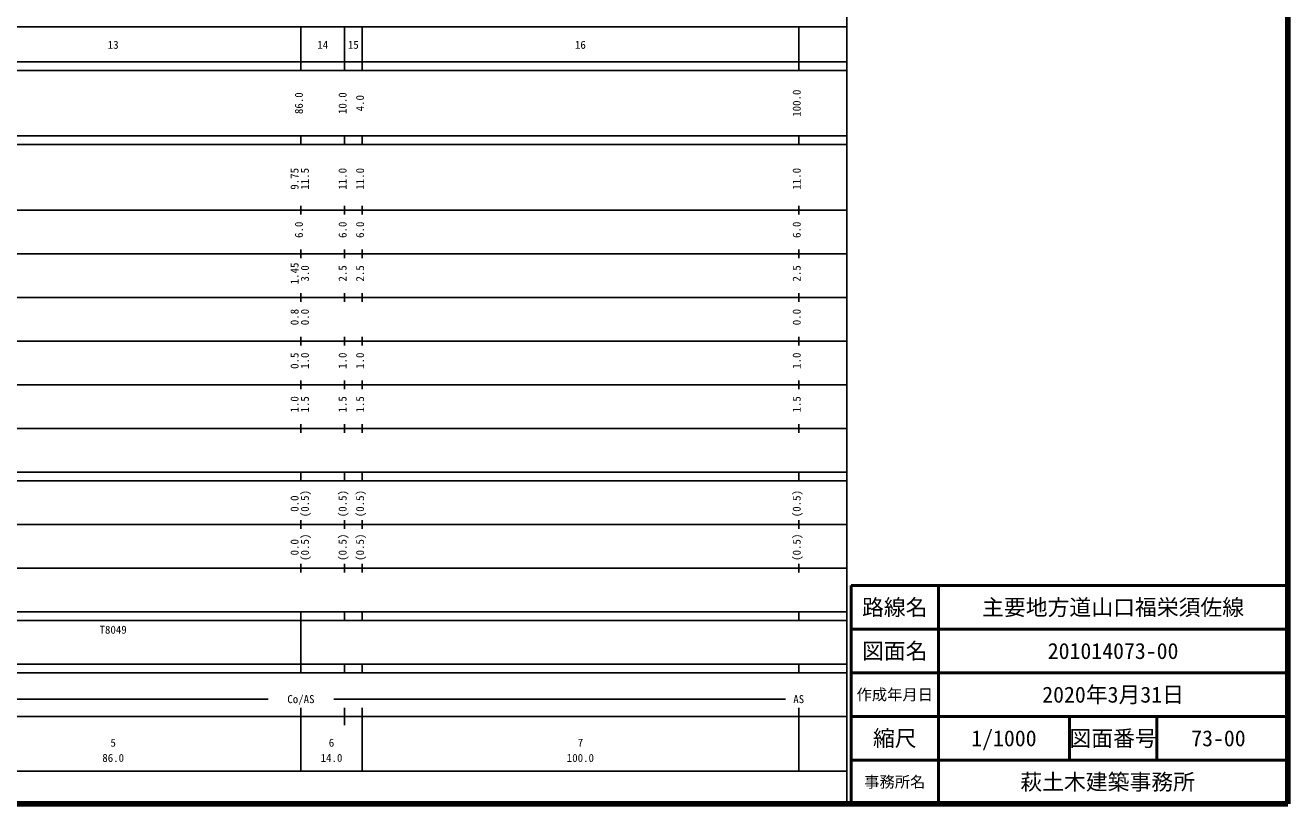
# Model space of a CAD drawing. Units: millimetres on the paper, enlarged 1000 times. Extents: x 40000 to 680000, y 20000 to 380000.
# Drawn here: x 390864 to 680000, y 20000 to 198357 of the extents above; entities that cross this region are included whole.
import ezdxf
from ezdxf.enums import TextEntityAlignment as Align

# ---------------------------------------------------------------- set-up
doc = ezdxf.new("R2010")
doc.units = ezdxf.units.MM
doc.header["$LTSCALE"] = 1000
for name, color, linetype, lineweight in [('M-TTL', 2, 'Continuous', 140), ('M-TTL-BAND', 7, 'Continuous', 25), ('M-TTL-FRAM', 2, 'Continuous', 50), ('M-TTL-LINE', 7, 'Continuous', 50)]:
    doc.layers.add(name, color=color, linetype=linetype, lineweight=lineweight)
doc.layers.add('M-TTL-TXT', color=7, linetype='Continuous')
doc.styles.add('ＭＳ ゴシック', font='')
doc.styles.get('ＭＳ ゴシック').set_extended_font_data('MS Gothic')

msp = doc.modelspace()

# ---------------------------------------------------------------- linework, layer by layer
at = {"layer": 'M-TTL'}
for p, q in [((680000, 20000), (680000, 380000)), ((40000, 20000), (680000, 20000))]:
    msp.add_line(p, q, dxfattribs=at)
at = {"layer": 'M-TTL-BAND'}
for p, q in [((579000, 20000), (579000, 370000)), ((68000, 198000), (579000, 198000)), ((454000, 188000), (454000, 198000)), ((464000, 188000), (464000, 198000)), ((468000, 188000), (468000, 198000)), ((568000, 188000), (568000, 198000)), ((40000, 190000), (579000, 190000)), ((40000, 188000), (579000, 188000)), ((40000, 173000), (579000, 173000)), ((40000, 171000), (579000, 171000)), ((454000, 171000), (454000, 173000)), ((464000, 171000), (464000, 173000)), ((468000, 171000), (468000, 173000)), ((568000, 171000), (568000, 173000)), ((454000, 155000), (454000, 157000)), ((464000, 155000), (464000, 157000)), ((468000, 155000), (468000, 157000)), ((568000, 155000), (568000, 157000)), ((40000, 156000), (579000, 156000)), ((46000, 146000), (579000, 146000)), ((454000, 145000), (454000, 147000)), ((464000, 145000), (464000, 147000)), ((468000, 145000), (468000, 147000)), ((568000, 145000), (568000, 147000)), ((52000, 136000), (579000, 136000)), ((454000, 135000), (454000, 137000)), ((464000, 135000), (464000, 137000)), ((468000, 135000), (468000, 137000)), ((568000, 135000), (568000, 137000)), ((46000, 126000), (579000, 126000)), ((454000, 125000), (454000, 127000)), ((464000, 125000), (464000, 127000)), ((468000, 125000), (468000, 127000)), ((568000, 125000), (568000, 127000)), ((52000, 116000), (579000, 116000)), ((454000, 115000), (454000, 117000)), ((464000, 115000), (464000, 117000)), ((468000, 115000), (468000, 117000)), ((568000, 115000), (568000, 117000)), ((454000, 105000), (454000, 107000)), ((464000, 105000), (464000, 107000)), ((468000, 105000), (468000, 107000)), ((568000, 105000), (568000, 107000)), ((46000, 106000), (579000, 106000)), ((40000, 96000), (579000, 96000)), ((454000, 94000), (454000, 96000)), ((464000, 94000), (464000, 96000)), ((468000, 94000), (468000, 96000)), ((568000, 94000), (568000, 96000)), ((40000, 94000), (579000, 94000)), ((49000, 84000), (579000, 84000)), ((454000, 83000), (454000, 85000)), ((464000, 83000), (464000, 85000)), ((468000, 83000), (468000, 85000)), ((568000, 83000), (568000, 85000)), ((40000, 74000), (579000, 74000)), ((454000, 73000), (454000, 75000)), ((464000, 73000), (464000, 75000)), ((468000, 73000), (468000, 75000)), ((568000, 73000), (568000, 75000)), ((40000, 64000), (579000, 64000)), ((454000, 62000), (454000, 64000)), ((464000, 62000), (464000, 64000)), ((468000, 62000), (468000, 64000)), ((568000, 62000), (568000, 64000)), ((40000, 62000), (579000, 62000)), ((454000, 52000), (454000, 62000)), ((40000, 52000), (579000, 52000)), ((40000, 50000), (579000, 50000)), ((454000, 50000), (454000, 52000)), ((464000, 50000), (464000, 52000)), ((468000, 50000), (468000, 52000)), ((568000, 50000), (568000, 52000)), ((271500, 44000), (446500, 44000)), ((461500, 44000), (565000, 44000)), ((454000, 27500), (454000, 42000)), ((464000, 38000), (464000, 42000)), ((468000, 27500), (468000, 42000)), ((568000, 27500), (568000, 42000)), ((40000, 40000), (579000, 40000)), ((68000, 27500), (579000, 27500))]:
    msp.add_line(p, q, dxfattribs=at)
at = {"layer": 'M-TTL-FRAM'}
for p, q in [((680000, 70000), (580000, 70000)), ((580000, 70000), (580000, 20000))]:
    msp.add_line(p, q, dxfattribs=at)
at = {"layer": 'M-TTL-LINE'}
for p, q in [((600000, 70000), (600000, 20000)), ((680000, 60000), (580000, 60000)), ((680000, 50000), (580000, 50000)), ((680000, 40000), (580000, 40000)), ((630000, 40000), (630000, 30000)), ((650000, 40000), (650000, 30000)), ((680000, 30000), (580000, 30000))]:
    msp.add_line(p, q, dxfattribs=at)

# ---------------------------------------------------------------- texts
at = {"layer": 'M-TTL-BAND', "style": 'ＭＳ ゴシック'}
for s, p in [('13', (411000, 192405)), ('14', (459000, 192405)), ('15', (466000, 192405)), ('16', (518000, 192405)), ('Co/AS', (454000, 42500)), ('AS', (568000, 42500)), ('5', (411000, 32523)), ('6', (461000, 32523)), ('7', (518000, 32523)), ('86.0', (411000, 29033)), ('14.0', (461000, 29033)), ('100.0', (518000, 29033))]:
    msp.add_text(s, height=1833, dxfattribs=at).set_placement(p, align=Align.BOTTOM_CENTER)
for s, p in [('86.0', (455000, 180500)), ('10.0', (465000, 180500)), ('4.0', (469000, 180500)), ('100.0', (569000, 180500)), ('9.75', (454000, 163174)), ('11.5', (456370, 163174)), ('11.0', (465000, 163174)), ('11.0', (469000, 163174)), ('11.0', (569000, 163174)), ('6.0', (455000, 151500)), ('6.0', (465000, 151500)), ('6.0', (469000, 151500)), ('6.0', (569000, 151500)), ('1.45', (454000, 141500)), ('3.0', (456370, 141500)), ('2.5', (465000, 141500)), ('2.5', (469000, 141500)), ('2.5', (569000, 141500)), ('0.8', (454000, 131500)), ('0.0', (456370, 131500)), ('0.0', (569000, 131500)), ('0.5', (454000, 121500)), ('1.0', (456370, 121500)), ('1.0', (465000, 121500)), ('1.0', (469000, 121500)), ('1.0', (569000, 121500)), ('1.0', (454000, 111500)), ('1.5', (456370, 111500)), ('1.5', (465000, 111500)), ('1.5', (469000, 111500)), ('1.5', (569000, 111500)), ('0.0', (454000, 88764)), ('(0.5)', (456370, 88764)), ('(0.5)', (465000, 88764)), ('(0.5)', (469000, 88764)), ('(0.5)', (569000, 88764)), ('(0.5)', (456370, 78764)), ('(0.5)', (465000, 78764)), ('(0.5)', (469000, 78764)), ('(0.5)', (569000, 78764)), ('0.0', (454000, 78764))]:
    msp.add_text(s, height=1833, rotation=90, dxfattribs=at).set_placement(p, align=Align.BOTTOM_CENTER)
msp.add_text('T8049', height=1833, dxfattribs=at).set_placement((407875, 58405), align=Align.BOTTOM_LEFT)
at = {"layer": 'M-TTL-TXT', "style": 'ＭＳ ゴシック'}
for s, height, p in [('路線名', 3666, (590000, 65000)), ('路線名', 3666, (590000, 65000)), ('主要地方道山口福栄須佐線', 3666, (640000, 65000)), ('図面名', 3666, (590000, 55000)), ('図面名', 3666, (590000, 55000)), ('201014073-00', 3666, (640000, 55000)), ('作成年月日', 2566, (590000, 45000)), ('作成年月日', 2566, (590000, 45000)), ('2020年3月31日', 3666, (640000, 45000)), ('縮尺', 3666, (590000, 35000)), ('縮尺', 3666, (590000, 35000)), ('1/1000', 3666, (615000, 35000)), ('図面番号', 3666, (640000, 35000)), ('図面番号', 3666, (640000, 35000)), ('73-00', 3666, (664125, 35000)), ('事務所名', 2566, (590000, 25000)), ('事務所名', 2566, (590000, 25000)), ('萩土木建築事務所 ', 3666, (640000, 25000))]:
    msp.add_text(s, height=height, dxfattribs=at).set_placement(p, align=Align.MIDDLE_CENTER)

doc.saveas('drawing.dxf')
